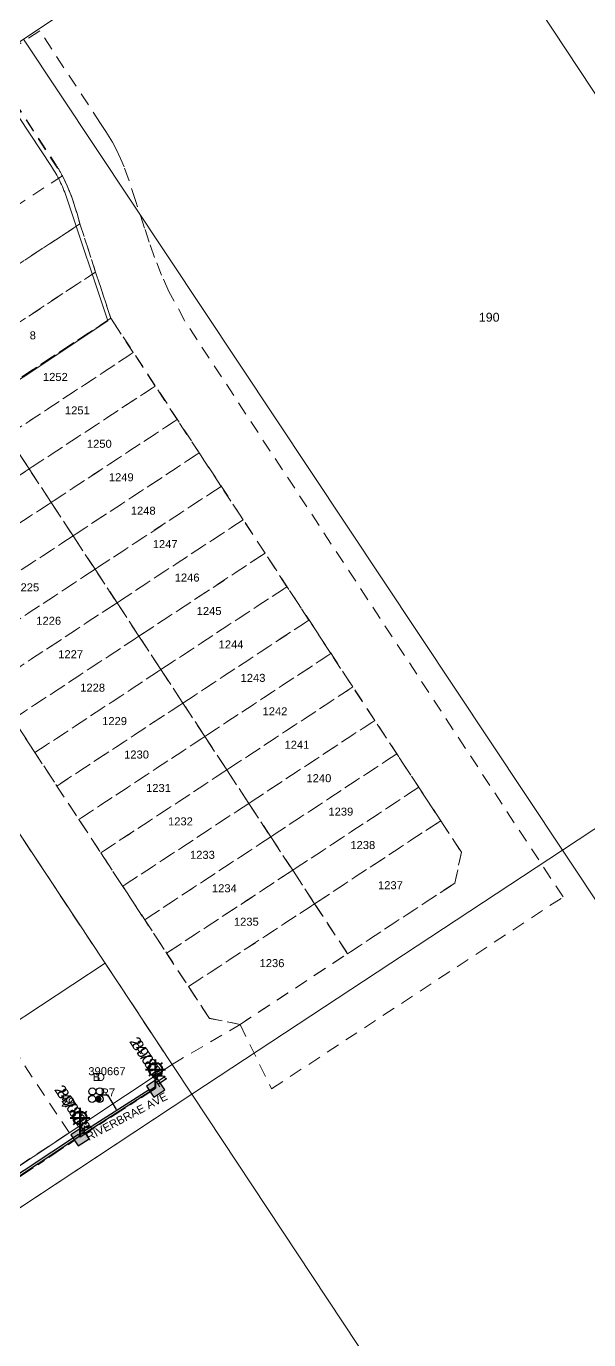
# Model space of a CAD drawing. Header units: metres. Extents: x 302064 to 304096, y 6268242 to 6271990.
# Drawn here: x 303636.5 to 303763.2, y 6271282.4 to 6271577.8 of the extents above; entities that cross this region are included whole.
import ezdxf
from ezdxf.enums import TextEntityAlignment as Align

# ---------------------------------------------------------------- set-up
doc = ezdxf.new("R2010")
doc.units = ezdxf.units.M
doc.linetypes.add('Cable Exist UG', pattern=[8.2, 4, -1.2, 1.8, -1.2])
doc.linetypes.add('Dash', pattern=[5, 3, -2])
doc.layers.get('0').update_dxf_attribs({"color": 6})
for name, color, linetype in [('_User Miscellaneous12', 7, 'Continuous'), ('Duct_SP_EXT', 7, 'Continuous'), ('Equip_SP_SL_EXT', 7, 'Continuous'), ('Mains_LV_SL_EXT', 4, 'Continuous'), ('SupportsUG_SP_LV_SL_EXT', 7, 'Continuous'), ('Trench_SP_EXT', 7, 'Continuous')]:
    doc.layers.add(name, color=color, linetype=linetype)
for name, color, linetype, lineweight in [('Cadastre Developer_SP_EXT', 9, 'Continuous', 5), ('Cadastre Land Parcels_SP_EXT', 7, 'Continuous', 5), ('Cadastre Roads_SP_EXT', 9, 'Continuous', 5)]:
    doc.layers.add(name, color=color, linetype=linetype, lineweight=lineweight)
doc.styles.add('COLUMN_LABEL', font='arial.ttf')
doc.styles.add('iecARIAL', font='arial.ttf', dxfattribs={"height": 2})
doc.styles.add('POLE_LABEL', font='arial.ttf')
doc.styles.get("Standard").update_dxf_attribs({"font": 'arial.ttf'})

# ---------------------------------------------------------------- blocks, each defined once
blk = doc.blocks.new('COLUMN_EXT')
blk.add_hatch(color=256).paths.add_polyline_path([(-1.49, 1.48), (-1.49, -1.49), (1.48, -1.49), (1.48, 1.48)])
blk.add_lwpolyline([(-1.49, -1.49), (1.48, -1.49), (1.48, 1.48), (-1.49, 1.48)], close=True)
for tag, height, style, flags, p in [('ASSET_NUM', 2.5, 'COLUMN_LABEL', 8, (2, 2)), ('STRUCTURE_PLANT_NUMBER', 0.2, 'POLE_LABEL', 9, (1.81, 0.03)), ('STREET_CODE', 0.2, 'COLUMN_LABEL', 9, (1.81, -0.2))]:
    blk.add_attdef(tag, text='', height=height, dxfattribs=dict(style=style, flags=flags)).set_placement(p, align=Align.MIDDLE_LEFT)
at = {"flags": 1}
blk.add_attdef('Z', (1.81, -2.35), '', height=0.2, dxfattribs=at)
at = {"flags": 9}
for tag, p in [('COLUMN_TYPE', (1.81, -0.4)), ('OWNED_BY', (1.81, -0.6)), ('STATE', (1.81, -0.8)), ('USAGE', (1.81, -1)), ('STREETNAME', (1.81, -1.6)), ('SUBURB', (1.81, -1.8)), ('LEGEND', (1.81, -1.2)), ('LOCATION', (1.81, -1.4)), ('NOTES', (1.81, -2))]:
    blk.add_attdef(tag, text='', height=0.2, dxfattribs=at).set_placement(p, align=Align.MIDDLE_LEFT)
blk = doc.blocks.new('DUCT_EXT')
blk.add_circle((0, 0.8), 0.8)
at = {"flags": 1}
blk.add_attdef('Z', (0, 0), '', height=0.2, dxfattribs=at)
at = {"flags": 9}
for tag, p in [('DUCT_CODE', (0, 0)), ('XSECT_TYPE', (0, -0.2)), ('STATE', (0, -0.6)), ('FB_REFERENCE', (0, -0.4)), ('NOTES', (0, -0.8))]:
    blk.add_attdef(tag, text='', height=0.2, dxfattribs=at).set_placement(p, align=Align.MIDDLE_LEFT)
blk = doc.blocks.new('SL_LANTERN_EXT')
at = {"lineweight": 40}
for p, q in [((0, 1.97), (0, 6.47)), ((-2.25, 4.22), (2.25, 4.22)), ((-1.46, 5.68), (-1.06, 5.28)), ((-1.46, 2.76), (-1.06, 3.16)), ((1.46, 5.68), (1.06, 5.28)), ((1.46, 2.76), (1.06, 3.16)), ((0, 0), (0, 2.72))]:
    blk.add_line(p, q, dxfattribs=at)
blk.add_circle((0, 4.22), 1.5, dxfattribs=at)
at = {"style": 'iecARIAL', "flags": 8}
blk.add_attdef('ASSET_NUM', (1.5, 1.5), '', height=2.5, dxfattribs=at)
for tag, p, height, flags in [('OPERATING_VOLTAGE', (0.98, -1.65), 0.2, 9), ('ORIENTATION', (0.98, -1.85), 0.2, 9), ('OWNED_BY', (0.98, -2.05), 0.2, 9), ('STATE', (0.98, -2.25), 0.2, 9), ('CONSTRUCTED_VOLTAGE', (0.98, -0.65), 0.2, 9), ('CONTROL_TYPE', (0.98, -0.85), 0.2, 9), ('LANTERN_PURPOSE', (0.98, -1.05), 0.2, 9), ('LANTERN_TYPE', (0.98, -1.25), 0.2, 9), ('NO_PHASES', (0.98, -1.45), 0.2, 9), ('USAGE', (0.98, -2.45), 0.2, 9), ('CEXIST', (0.98, -2.65), 0.2, 9), ('CNEW', (0.98, -2.85), 0.2, 9), ('CNUMBER', (0.98, -3.05), 0.2, 9), ('LNUMBER', (2.18, -3.25), 2.5, 8), ('CREMOVE', (0.98, -3.25), 0.2, 9), ('CREPLACE', (0.98, -3.45), 0.2, 9), ('LKINGHEIGHT', (0.98, -3.65), 0.2, 9), ('LBRACKET', (0.98, -3.85), 0.2, 9), ('LBRACKETVOCAB', (0.98, -4.05), 0.2, 9), ('LCATEGORY', (0.98, -4.25), 0.2, 9), ('LCHARGE1', (0.98, -4.45), 0.2, 9), ('LCHARGE1PERCENT', (0.98, -4.65), 0.2, 9), ('LCHARGE2', (0.98, -4.85), 0.2, 9), ('LCHARGE2PERCENT', (0.98, -5.05), 0.2, 9), ('LCHARGE3', (0.98, -5.25), 0.2, 9), ('LCHARGE3PERCENT', (0.98, -5.45), 0.2, 9), ('LEXIST', (0.98, -5.65), 0.2, 9), ('LLAMP', (0.98, -5.85), 0.2, 9), ('LLAMPVOCAB', (0.98, -6.05), 0.2, 9), ('LMAST', (0.98, -6.25), 0.2, 9), ('LMASTVOCAB', (0.98, -6.45), 0.2, 9), ('LNEW', (0.98, -6.65), 0.2, 9), ('LANTNUMBER', (0.98, -6.85), 0.2, 9), ('LOUTREACH', (0.98, -7.25), 0.2, 9), ('LOUTREACHVOCAB', (0.98, -7.45), 0.2, 9), ('LRATECODE', (0.98, -7.65), 0.2, 9), ('LREMOVE', (0.98, -7.85), 0.2, 9), ('LREPLACE', (0.98, -8.05), 0.2, 9), ('LTYPE', (0.98, -8.25), 0.2, 9), ('LTYPEVOCAB', (0.98, -8.45), 0.2, 9), ('LEGEND', (0.98, -8.65), 0.2, 9), ('LOCATION', (0.98, -8.85), 0.2, 9), ('NOTES', (0.98, -9.05), 0.2, 9), ('STREETNAME', (0.98, -9.25), 0.2, 9), ('SUBURB', (0.98, -9.45), 0.2, 1)]:
    blk.add_attdef(tag, p, '', height=height, dxfattribs=dict(flags=flags))
blk = doc.blocks.new('CABLE_LARGE_EXT')
h = blk.add_hatch(color=256)
edge = h.paths.add_edge_path()
edge.add_arc((0, 0.55), 0.55, 0, 360)
blk.add_circle((0, 0.55), 0.55)
at = {"flags": 1}
blk.add_attdef('Z', (0, 0), '', height=0.2, dxfattribs=at)
at = {"flags": 9}
for tag, p in [('COND_CODE', (0, 0)), ('STATE', (0, -0.4)), ('XSECT_SIZE', (0, -0.6)), ('FB_REFERENCE', (0, -0.2)), ('NOTES', (0, -0.8))]:
    blk.add_attdef(tag, text='', height=0.2, dxfattribs=at).set_placement(p, align=Align.MIDDLE_LEFT)

msp = doc.modelspace()

# ---------------------------------------------------------------- linework, layer by layer
at = {"layer": '_User Miscellaneous12'}
for p, q in [((303649.5243, 6271329.3541), (303664.1751, 6271338.725)), ((303649.7829, 6271328.9497), (303664.4337, 6271338.3207)), ((303664.1751, 6271338.725), (303664.3044, 6271338.5229)), ((303664.4337, 6271338.3207), (303664.3044, 6271338.5229)), ((303648.325, 6271328.5861), (303627.8035, 6271315.0669)), ((303648.589, 6271328.1853), (303627.9022, 6271314.5572)), ((303648.325, 6271328.5861), (303648.457, 6271328.3857)), ((303648.589, 6271328.1853), (303648.457, 6271328.3857)), ((303649.5243, 6271329.3541), (303649.6536, 6271329.1519)), ((303649.7829, 6271328.9497), (303649.6536, 6271329.1519))]:
    msp.add_line(p, q, dxfattribs=at)
at = {"layer": 'Cadastre Developer_SP_EXT', "linetype": 'Dash'}
msp.add_lwpolyline([(303631.0519, 6271565.1903), (303644.6599, 6271544.2186), (303645.7125, 6271541.9866), (303646.9451, 6271538.9277), (303648.6067, 6271533.409), (303652.1485, 6271522.5734), (303655.6031, 6271512.1894), (303734.4866, 6271392.082), (303733.0551, 6271385.1574), (303684.6564, 6271353.3409), (303684.6564, 6271353.3409), (303691.7568, 6271338.861), (303757.3934, 6271382.0094), (303672.1816, 6271511.6322), (303668.6554, 6271518.2278), (303667.0121, 6271521.8359), (303665.4122, 6271525.8246), (303664.2105, 6271529.2499), (303663.1535, 6271532.4689), (303661.1832, 6271538.4696), (303659.6652, 6271543.0928), (303658.5471, 6271546.263), (303657.7688, 6271548.1122), (303656.7636, 6271550.2032), (303655.9303, 6271551.747), (303654.4244, 6271554.2122), (303653.2525, 6271555.995), (303639.5465, 6271576.8444), (303624.0425, 6271566.6393)], dxfattribs=at)
for points in [[(303643.1436, 6271546.7965, -0.02493841), (303644.6599, 6271544.2186), (303644.6599, 6271544.2186), (303630.432, 6271534.8581), (303613.9214, 6271559.9737), (303624.0425, 6271566.6393), (303631.0519, 6271565.1903)], [(303648.6067, 6271533.409, 0.05769256), (303644.6599, 6271544.2186), (303644.6599, 6271544.2186), (303620.0157, 6271528.0053), (303610.6746, 6271521.8598), (303609.154, 6271520.8611), (303615.308, 6271511.519)]]:
    msp.add_lwpolyline(points, format="xyb", close=True, dxfattribs=at)
for points in [[(303652.1485, 6271522.5734), (303648.6067, 6271533.409), (303615.308, 6271511.519), (303621.3504, 6271502.3273), (303652.1485, 6271522.5734)], [(303669.3676, 6271344.3612), (303684.7067, 6271353.3434), (303677.8133, 6271354.6498), (303567.0526, 6271523.209), (303568.742, 6271529.9244), (303553.042, 6271519.8791), (303654.659, 6271366.5406), (303669.3676, 6271344.3612)], [(303655.5521, 6271512.1559), (303652.1485, 6271522.5734), (303621.3783, 6271502.3039), (303627.1759, 6271493.5028), (303655.5521, 6271512.1559)], [(303660.6198, 6271504.4471), (303655.6759, 6271511.9676), (303655.6031, 6271512.1894), (303627.1759, 6271493.5028), (303632.244, 6271485.7933), (303660.6198, 6271504.4471)], [(303665.5636, 6271496.9266), (303660.6198, 6271504.4471), (303632.2423, 6271485.7923), (303637.1862, 6271478.2717), (303665.5636, 6271496.9266)], [(303670.5075, 6271489.406), (303665.5636, 6271496.9266), (303637.1862, 6271478.2717), (303642.13, 6271470.7512), (303670.5075, 6271489.406)], [(303675.4513, 6271481.8855), (303670.5075, 6271489.406), (303642.13, 6271470.7512), (303647.0739, 6271463.2307), (303675.4513, 6271481.8855)], [(303637.1862, 6271478.2717), (303632.2423, 6271485.7923), (303603.8649, 6271467.1374), (303608.8087, 6271459.6169), (303637.1862, 6271478.2717)], [(303680.3952, 6271474.365), (303675.4513, 6271481.8855), (303647.0739, 6271463.2307), (303652.0178, 6271455.7102), (303680.3952, 6271474.365)], [(303642.13, 6271470.7512), (303637.1862, 6271478.2717), (303608.8087, 6271459.6169), (303613.7526, 6271452.0964), (303642.13, 6271470.7512)], [(303685.3391, 6271466.8445), (303680.3952, 6271474.365), (303652.0178, 6271455.7102), (303656.9616, 6271448.1896), (303685.3391, 6271466.8445)], [(303647.0739, 6271463.2307), (303642.13, 6271470.7512), (303613.7526, 6271452.0964), (303618.6965, 6271444.5759), (303647.0739, 6271463.2307)], [(303690.2829, 6271459.3239), (303685.3391, 6271466.8445), (303656.9616, 6271448.1896), (303661.9055, 6271440.6691), (303690.2829, 6271459.3239)], [(303652.0178, 6271455.7102), (303647.0739, 6271463.2307), (303618.6965, 6271444.5759), (303623.6403, 6271437.0553), (303652.0178, 6271455.7102)], [(303695.2268, 6271451.8034), (303690.2829, 6271459.3239), (303661.9055, 6271440.6691), (303666.8494, 6271433.1486), (303695.2268, 6271451.8034)], [(303656.9616, 6271448.1896), (303652.0178, 6271455.7102), (303623.6403, 6271437.0553), (303628.5842, 6271429.5348), (303656.9616, 6271448.1896)], [(303700.1707, 6271444.2829), (303695.2268, 6271451.8034), (303666.8494, 6271433.1486), (303671.7932, 6271425.6281), (303700.1707, 6271444.2829)], [(303661.9055, 6271440.6691), (303656.9616, 6271448.1896), (303628.5842, 6271429.5348), (303633.528, 6271422.0143), (303661.9055, 6271440.6691)], [(303705.1145, 6271436.7624), (303700.1707, 6271444.2829), (303671.7932, 6271425.6281), (303676.7371, 6271418.1076), (303705.1145, 6271436.7624)], [(303666.8494, 6271433.1486), (303661.9055, 6271440.6691), (303633.528, 6271422.0143), (303638.4719, 6271414.4938), (303666.8494, 6271433.1486)], [(303710.0584, 6271429.2419), (303705.1145, 6271436.7624), (303676.7371, 6271418.1076), (303681.6809, 6271410.587), (303710.0584, 6271429.2419)], [(303671.7932, 6271425.6281), (303666.8494, 6271433.1486), (303638.4719, 6271414.4938), (303643.4158, 6271406.9732), (303671.7932, 6271425.6281)], [(303715.0022, 6271421.7213), (303710.0584, 6271429.2419), (303681.6809, 6271410.587), (303686.6248, 6271403.0665), (303715.0022, 6271421.7213)], [(303676.7371, 6271418.1076), (303671.7932, 6271425.6281), (303643.4158, 6271406.9732), (303648.3596, 6271399.4527), (303676.7371, 6271418.1076)], [(303715.0022, 6271421.7213), (303686.6248, 6271403.0665), (303691.5687, 6271395.546), (303719.9461, 6271414.2008), (303715.0022, 6271421.7213)], [(303681.6809, 6271410.587), (303676.7371, 6271418.1076), (303648.3596, 6271399.4527), (303653.3035, 6271391.9322), (303681.6809, 6271410.587)], [(303724.89, 6271406.6803), (303719.9461, 6271414.2008), (303691.5687, 6271395.546), (303696.5125, 6271388.0255), (303724.89, 6271406.6803)], [(303686.6248, 6271403.0665), (303681.6809, 6271410.587), (303653.3035, 6271391.9322), (303658.2474, 6271384.4117), (303686.6248, 6271403.0665)], [(303729.8338, 6271399.1598), (303724.89, 6271406.6803), (303696.5125, 6271388.0255), (303701.4564, 6271380.5049), (303729.8338, 6271399.1598)], [(303691.5687, 6271395.546), (303686.6248, 6271403.0665), (303658.2474, 6271384.4117), (303663.1912, 6271376.8912), (303691.5687, 6271395.546)], [(303733.0551, 6271385.1574), (303734.4866, 6271392.082), (303729.8338, 6271399.1598), (303701.4564, 6271380.5049), (303708.8557, 6271369.2491), (303733.0551, 6271385.1574)], [(303696.5125, 6271388.0255), (303691.5687, 6271395.546), (303663.1912, 6271376.8912), (303668.1351, 6271369.3706), (303696.5125, 6271388.0255)], [(303701.4564, 6271380.5049), (303696.5125, 6271388.0255), (303668.1351, 6271369.3706), (303673.0789, 6271361.8501), (303701.4564, 6271380.5049)], [(303701.4564, 6271380.5049), (303673.0789, 6271361.8501), (303677.7317, 6271354.7724), (303684.6564, 6271353.3409), (303708.8557, 6271369.2491), (303701.4564, 6271380.5049)], [(303622.8437, 6271339.9845), (303634.845, 6271321.5075), (303646.1754, 6271329.0086), (303634.0082, 6271347.3484), (303622.8437, 6271339.9845)]]:
    msp.add_lwpolyline(points, close=True, dxfattribs=at)
at = {"layer": 'Cadastre Land Parcels_SP_EXT', "linetype": 'Continuous'}
for points in [[(303926.969, 6271504.325), (303805.767, 6271687.639), (303719.737, 6271630.549), (303840.806, 6271447.585), (303926.969, 6271504.325)], [(303840.806, 6271447.585), (303719.737, 6271630.549), (303635.897, 6271574.906), (303757.267, 6271392.574), (303840.806, 6271447.585)], [(303654.2706, 6271367.1419), (303553.0422, 6271519.8792), (303531.4273, 6271505.519), (303540.1553, 6271492.3136), (303556.6342, 6271467.4005), (303564.3845, 6271455.6827), (303571.9504, 6271444.2426), (303579.9161, 6271432.2), (303588.1547, 6271419.7434), (303594.9009, 6271409.5456), (303601.6463, 6271399.3467), (303608.3918, 6271389.1488), (303616.3573, 6271377.1063), (303624.3221, 6271365.0637), (303632.4901, 6271352.7159), (303654.2706, 6271367.1419)], [(303904.526, 6271224.899), (303921.083, 6271235.835), (303962.724, 6271263.339), (303840.806, 6271447.585), (303757.267, 6271392.574), (303879.767, 6271208.547), (303904.526, 6271224.899)], [(303842.473, 6271183.931), (303858.304, 6271194.379), (303879.767, 6271208.547), (303757.267, 6271392.574), (303673.83, 6271337.629), (303796.018, 6271153.269), (303842.473, 6271183.931)], [(303669.3675, 6271344.3623), (303654.2706, 6271367.1419), (303632.4901, 6271352.7159), (303608.2426, 6271336.677), (303620.5749, 6271318.0327), (303627.4725, 6271316.6267), (303669.3675, 6271344.3623)], [(303796.018, 6271153.269), (303673.83, 6271337.629), (303590.013, 6271282.435), (303711.962, 6271097.704), (303796.018, 6271153.269)]]:
    msp.add_lwpolyline(points, close=True, dxfattribs=at)
for points in [[(303553.0422, 6271519.8792), (303654.2706, 6271367.1419), (303669.3675, 6271344.3623), (303673.83, 6271337.6294), (303757.2672, 6271392.5737), (303635.8968, 6271574.906)], [(303629.8717, 6271564.8589), (303642.1777, 6271546.3285), (303642.4352, 6271545.935), (303642.6853, 6271545.5373), (303642.9297, 6271545.1365), (303643.1683, 6271544.7317), (303643.4004, 6271544.3227), (303643.6259, 6271543.9116), (303643.8448, 6271543.4954), (303644.0579, 6271543.0772), (303644.2636, 6271542.6537), (303644.4635, 6271542.2292), (303644.6553, 6271541.8005), (303644.842, 6271541.3686), (303645.0214, 6271540.9357), (303645.1941, 6271540.4987), (303645.3595, 6271540.0586), (303645.5191, 6271539.6163), (303645.6712, 6271539.1718), (303654.8675, 6271511.5959), (303597.8397, 6271473.7268)], [(303597.8397, 6271473.7268), (303654.8675, 6271511.5959), (303654.8675, 6271511.5959), (303645.6712, 6271539.1718), (303645.5191, 6271539.6163), (303645.3595, 6271540.0586), (303645.1941, 6271540.4987), (303645.0214, 6271540.9357), (303644.842, 6271541.3686), (303644.6553, 6271541.8005), (303644.4635, 6271542.2292), (303644.2636, 6271542.6537), (303644.0579, 6271543.0772), (303643.8448, 6271543.4954), (303643.6259, 6271543.9116), (303643.4004, 6271544.3227), (303643.1683, 6271544.7317), (303642.9297, 6271545.1365), (303642.6853, 6271545.5373), (303642.4352, 6271545.935), (303642.1777, 6271546.3285), (303629.8717, 6271564.8589)]]:
    msp.add_lwpolyline(points, dxfattribs=at)
at = {"layer": 'Cadastre Roads_SP_EXT', "linetype": 'Continuous'}
for points in [[(303531.4272, 6271505.519), (303553.0422, 6271519.8791), (303567.0587, 6271529.1882), (303622.8915, 6271566.2683), (303635.8967, 6271574.906), (303719.7366, 6271630.549), (303805.767, 6271687.6394), (303798.9161, 6271696.9361), (303792.9189, 6271705.0759), (303708.083, 6271648.8513), (303625.2247, 6271593.8727), (303541.3601, 6271538.2622), (303499.6675, 6271510.6406), (303511.3504, 6271492.181), (303531.4272, 6271505.519)], [(303673.83, 6271337.6293), (303669.3674, 6271344.3624), (303627.4725, 6271316.6267), (303631.5645, 6271309.7976), (303673.83, 6271337.6293)]]:
    msp.add_lwpolyline(points, close=True, dxfattribs=at)
at = {"layer": 'Duct_SP_EXT'}
for p, q in [((303649.5243, 6271329.3541), (303664.1751, 6271338.725)), ((303649.7829, 6271328.9497), (303664.4337, 6271338.3207)), ((303664.1751, 6271338.725), (303664.3044, 6271338.5229)), ((303664.4337, 6271338.3207), (303664.3044, 6271338.5229)), ((303648.325, 6271328.5861), (303627.8035, 6271315.0669)), ((303648.589, 6271328.1853), (303627.9022, 6271314.5572)), ((303648.325, 6271328.5861), (303648.457, 6271328.3857)), ((303648.589, 6271328.1853), (303648.457, 6271328.3857)), ((303649.5243, 6271329.3541), (303649.6536, 6271329.1519)), ((303649.7829, 6271328.9497), (303649.6536, 6271329.1519))]:
    msp.add_line(p, q, dxfattribs=at)
msp.add_lwpolyline([(303653.1974, 6271337.4965), (303654.8012, 6271337.4852), (303656.7775, 6271334.2416)], dxfattribs=at)
at = {"layer": 'Mains_LV_SL_EXT', "linetype": 'Cable Exist UG'}
for points in [[(303648.6264, 6271328.086), (303665.6372, 6271339.0157)], [(303606.5934, 6271335.5587), (303619.3954, 6271316.2185), (303627.9126, 6271314.4934), (303648.5328, 6271328.0769)]]:
    msp.add_lwpolyline(points, dxfattribs=at)
at = {"layer": 'Trench_SP_EXT', "linetype": 'Cable Exist UG'}
for points in [[(303664.3044, 6271338.5229), (303665.5019, 6271339.2865)], [(303649.6536, 6271329.1519), (303648.457, 6271328.3856)]]:
    msp.add_lwpolyline(points, dxfattribs=at)

# ---------------------------------------------------------------- block references
at = {"layer": 'Duct_SP_EXT'}
for name, p, rotation in [('DUCT_EXT', (303650.545, 6271336.6062), 269.4907762813413), ('DUCT_EXT', (303650.6011, 6271338.2958), 269.4907762813413), ('DUCT_EXT', (303652.2212, 6271336.5909), 269.4907762813413), ('CABLE_LARGE_EXT', (303652.2212, 6271336.5909), 269.4907762813413), ('DUCT_EXT', (303652.2927, 6271338.3024), 269.413288803619)]:
    msp.add_blockref(name, p, dxfattribs=dict(at, rotation=rotation))
at = {"layer": 'Equip_SP_SL_EXT'}
ref = msp.add_blockref('SL_LANTERN_EXT', (303665.6372, 6271339.0157), dxfattribs=at)
ref.add_attrib('ASSET_NUM', '247884', dxfattribs={"layer": '0', "height": 2.5, "rotation": 303.733994, "style": 'iecARIAL'}).set_placement((303667.1372, 6271340.5157), align=Align.MIDDLE_RIGHT)
ref = msp.add_blockref('SL_LANTERN_EXT', (303648.6264, 6271328.086), dxfattribs=at)
ref.add_attrib('ASSET_NUM', '247883', dxfattribs={"layer": '0', "height": 2.5, "rotation": 302.887753, "style": 'iecARIAL'}).set_placement((303650.1264, 6271329.586), align=Align.MIDDLE_RIGHT)
at = {"layer": 'SupportsUG_SP_LV_SL_EXT'}
ref = msp.add_blockref('COLUMN_EXT', (303665.6371, 6271339.0156), dxfattribs=dict(at, rotation=213.7339942427038))
ref.add_attrib('ASSET_NUM', '890081', dxfattribs={"layer": '0', "height": 2.5, "rotation": 303.733994, "style": 'COLUMN_LABEL'}).set_placement((303667.6371, 6271339.7656), align=Align.MIDDLE_RIGHT)
ref = msp.add_blockref('COLUMN_EXT', (303648.6264, 6271328.086), dxfattribs=dict(at, rotation=32.88775314505116))
ref.add_attrib('ASSET_NUM', '890080', dxfattribs={"layer": '0', "height": 2.5, "rotation": 302.887753, "style": 'COLUMN_LABEL'}).set_placement((303650.6264, 6271328.836), align=Align.MIDDLE_RIGHT)

# ---------------------------------------------------------------- texts
at = {"layer": 'Cadastre Developer_SP_EXT'}
for s, p in [('8', (303637.2998, 6271507.4275)), ('1252', (303640.289, 6271498.0783)), ('1251', (303645.2329, 6271490.5578)), ('1250', (303650.1767, 6271483.0373)), ('1249', (303655.1205, 6271475.5167)), ('1248', (303660.0644, 6271467.9962)), ('1247', (303665.0083, 6271460.4757)), ('1225', (303633.8405, 6271450.7571)), ('1246', (303669.9521, 6271452.9552)), ('1245', (303674.896, 6271445.4347)), ('1226', (303638.7844, 6271443.2366)), ('1227', (303643.7282, 6271435.7161)), ('1244', (303679.8399, 6271437.9141)), ('1243', (303684.7837, 6271430.3937)), ('1228', (303648.6721, 6271428.1955)), ('1242', (303689.7275, 6271422.8731)), ('1229', (303653.6159, 6271420.6751)), ('1241', (303694.6714, 6271415.3526)), ('1230', (303658.5598, 6271413.1545)), ('1240', (303699.6153, 6271407.8321)), ('1231', (303663.5036, 6271405.634)), ('1239', (303704.5592, 6271400.3116)), ('1232', (303668.4475, 6271398.1135)), ('1238', (303709.503, 6271392.791)), ('1233', (303673.3914, 6271390.593)), ('1234', (303678.3353, 6271383.0724)), ('1237', (303715.7241, 6271383.7622)), ('1235', (303683.2791, 6271375.5519)), ('1236', (303689.0647, 6271366.2368))]:
    msp.add_text(s, height=1.8, dxfattribs=at).set_placement(p)
at = {"layer": 'Cadastre Land Parcels_SP_EXT'}
for s, p in [('190', (303738.4267, 6271511.4035)), ('29', (303644.3804, 6271334.8423))]:
    msp.add_text(s, height=2, dxfattribs=at).set_placement(p)
at = {"layer": 'Cadastre Roads_SP_EXT'}
msp.add_text('RIVERBRAE AVE', height=1.8, rotation=27.75657, dxfattribs=at).set_placement((303650.6153, 6271327.1358))
at = {"layer": 'Duct_SP_EXT'}
for s, p in [('390667', (303650.4987, 6271341.9253)), ('B', (303651.5122, 6271340.6246)), ('D', (303652.4086, 6271340.6293)), ('R7', (303653.3232, 6271337.145))]:
    msp.add_text(s, height=1.8, dxfattribs=at).set_placement(p)

doc.saveas('drawing.dxf')
